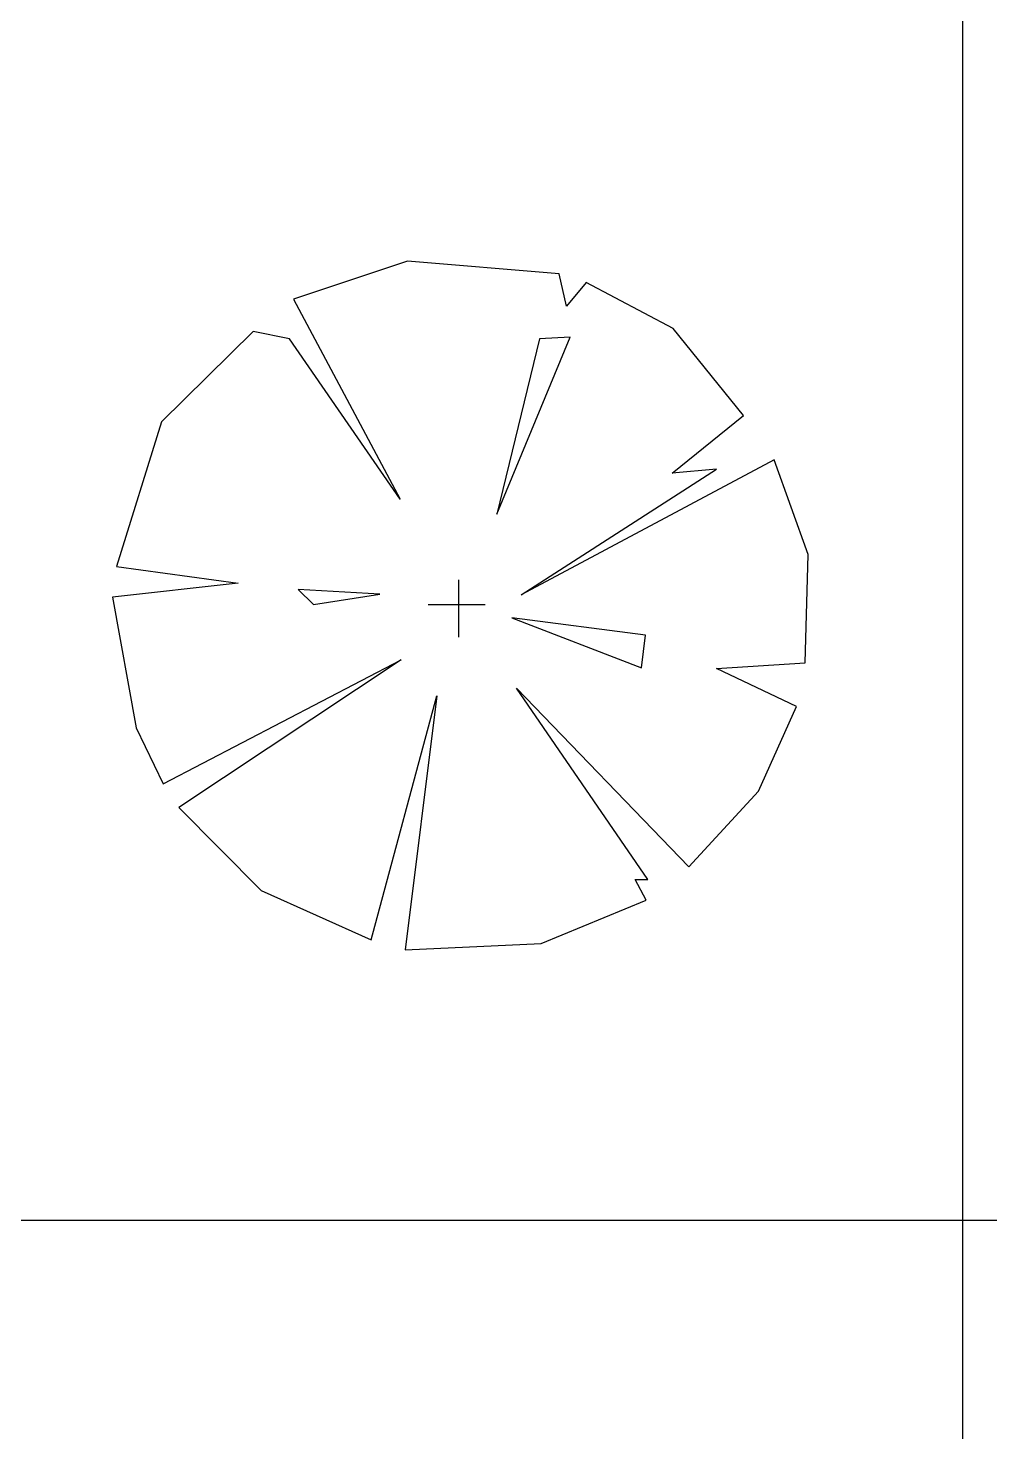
# Model space of a CAD drawing. Header units: inches. Extents: x 7658 to 73799, y 48 to 40262.
# Drawn here: x 51150 to 53184, y 30677 to 33646 of the extents above; entities that cross this region are included whole.
import ezdxf

# ---------------------------------------------------------------- set-up
doc = ezdxf.new("R2010")
doc.units = ezdxf.units.IN
doc.layers.add('www.cad-blocks.net', color=7, linetype='Continuous')

# ---------------------------------------------------------------- blocks, each defined once
blk = doc.blocks.new('A$C516926BB')
for p, q in [((41.7391, 38.5194), (41.7391, 2.361)), ((0, 30.4302), (62.4121, 30.4302))]:
    blk.add_line(p, q)
blk = doc.blocks.new('A$C5BDE294E')
at = {"color": 0, "linetype": 'ByBlock'}
for p, q in [((0.6235, 1.4565), (0.3828, 1.3763)), ((0.9444, 1.4298), (0.6235, 1.4565)), ((0.9595, 1.3612), (0.9444, 1.4298)), ((1.0013, 1.4114), (0.9595, 1.3612)), ((1.1851, 1.3144), (1.0013, 1.4114)), ((0.3828, 1.3763), (0.6084, 0.9532)), ((0.2975, 1.3077), (0.1036, 1.1171)), ((0.3744, 1.2926), (0.2975, 1.3077)), ((1.3339, 1.1304), (1.1851, 1.3144)), ((0.6084, 0.9532), (0.3744, 1.2926)), ((0.8124, 0.9214), (0.9678, 1.296)), ((0.9026, 1.2926), (0.8124, 0.9214)), ((0.9678, 1.296), (0.9026, 1.2926)), ((1.1835, 1.0084), (1.3339, 1.1304)), ((0.1036, 1.1171), (0.0084, 0.811)), ((1.3991, 1.0368), (0.8642, 0.7508)), ((0.8642, 0.7508), (1.2771, 1.0167)), ((1.2771, 1.0167), (1.1835, 1.0084)), ((1.471, 0.8361), (1.3991, 1.0368)), ((1.4643, 0.607), (1.471, 0.8361)), ((0.0084, 0.811), (0.2658, 0.7759)), ((0.2658, 0.7759), (0, 0.7458)), ((0.7321, 0.6613), (0.7321, 0.7826)), ((0, 0.7458), (0.0501, 0.4699)), ((0.3928, 0.7625), (0.4246, 0.7308)), ((0.565, 0.7525), (0.3928, 0.7625)), ((0.4246, 0.7308), (0.565, 0.7525)), ((0.7879, 0.7299), (0.667, 0.7299)), ((0.8441, 0.7023), (1.1183, 0.597)), ((1.1266, 0.6656), (0.8441, 0.7023)), ((1.1183, 0.597), (1.1266, 0.6656)), ((0.107, 0.3512), (0.6101, 0.6137)), ((0.6101, 0.6137), (0.1404, 0.301)), ((1.2771, 0.5953), (1.4643, 0.607)), ((1.4459, 0.5151), (1.2771, 0.5953)), ((0.5466, 0.0217), (0.6859, 0.5376)), ((0.6859, 0.5376), (0.6185, 0)), ((0.8542, 0.5535), (1.2186, 0.1756)), ((1.1316, 0.1488), (0.8542, 0.5535)), ((1.3657, 0.3361), (1.4459, 0.5151)), ((0.0501, 0.4699), (0.107, 0.3512)), ((1.2186, 0.1756), (1.3657, 0.3361)), ((0.1404, 0.301), (0.3143, 0.1254)), ((1.1283, 0.1054), (1.1049, 0.1488)), ((1.1049, 0.1488), (1.1316, 0.1488)), ((0.3143, 0.1254), (0.5466, 0.0217)), ((0.906, 0.0134), (1.1283, 0.1054)), ((0.6185, 0), (0.906, 0.0134))]:
    blk.add_line(p, q, dxfattribs=at)

msp = doc.modelspace()

# ---------------------------------------------------------------- block references
at = {"xscale": 1000, "yscale": 1000, "zscale": 1000}
msp.add_blockref('A$C5BDE294E', (51328.8, 31696.2), dxfattribs=at)
at = {"layer": 'www.cad-blocks.net', "color": 155, "true_color": 0x546d8e, "xscale": 1000, "yscale": 1000, "zscale": 1000}
msp.add_blockref('A$C516926BB', (11386.7, 694.4), dxfattribs=at)

doc.saveas('drawing.dxf')
